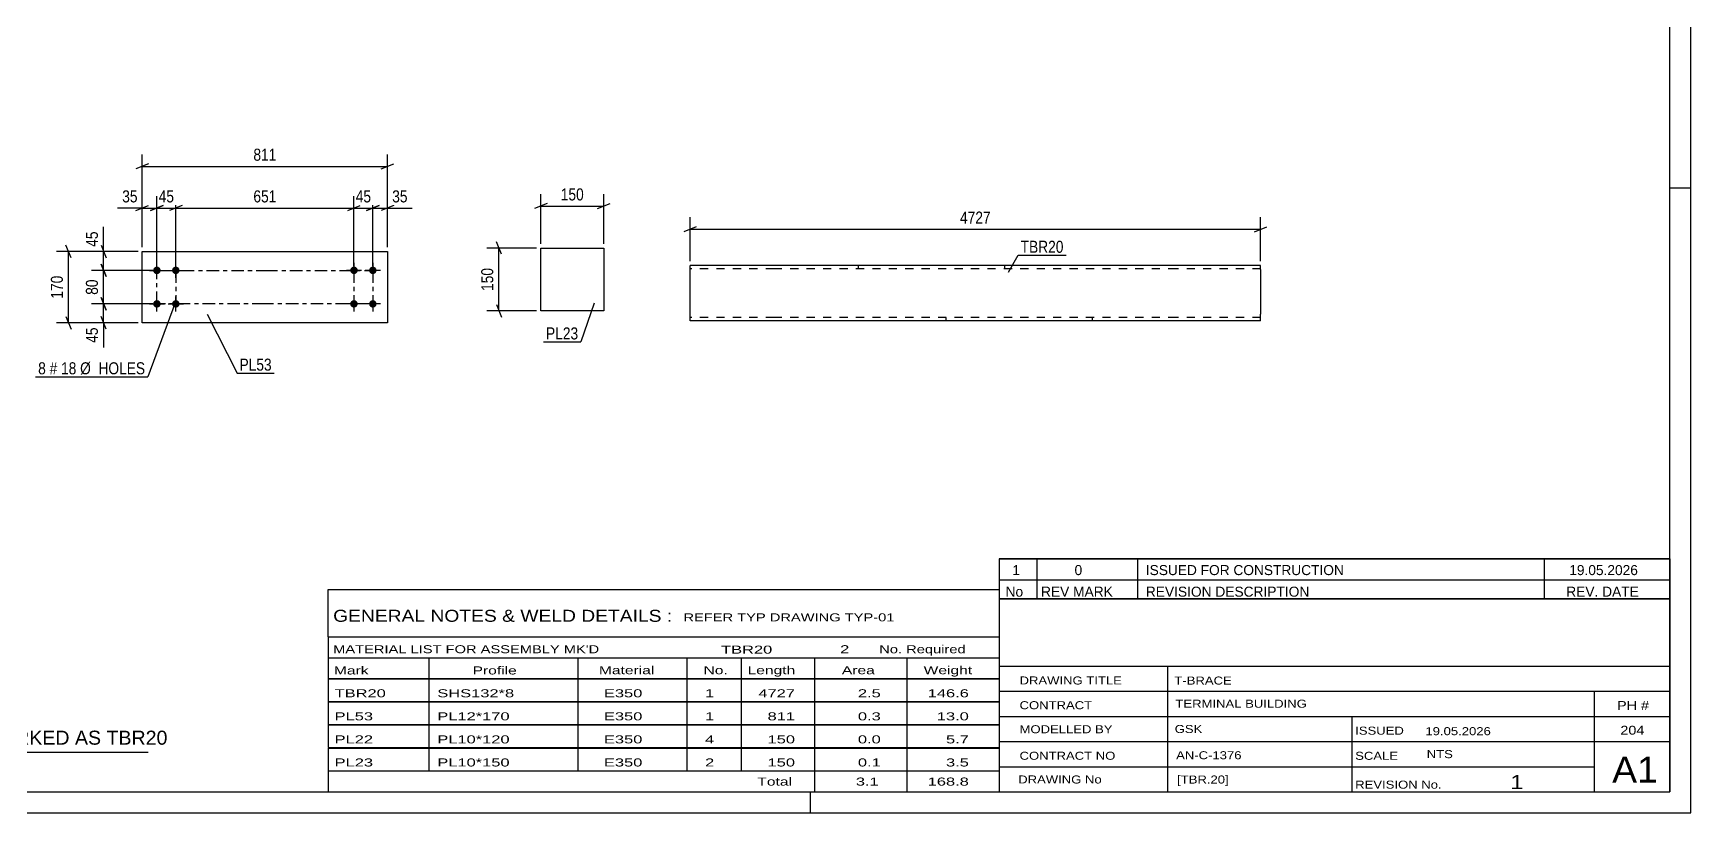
# Model space of a CAD drawing. Header units: millimetres. Extents: x 0 to 594, y 0 to 420.
# Drawn here: x 198.6 to 594, y 0 to 185.9 of the extents above; entities that cross this region are included whole.
import ezdxf

# ---------------------------------------------------------------- set-up
doc = ezdxf.new("R2010")
doc.units = ezdxf.units.MM
doc.linetypes.add('DXK_LINE_DOT2', pattern=[3.9198, 1.9599, -1.9599])
doc.linetypes.add('DXK_LINE_DOT3', pattern=[5.9187, 2.979, -0.9799, 0.9799, -0.9799])
doc.styles.add('Arial', font='ARIAL.TTF', dxfattribs={"height": 0.2})
doc.styles.add('Arial Narrow', font='ARIALN.TTF', dxfattribs={"height": 0.2})

# ---------------------------------------------------------------- blocks, each defined once
blk = doc.blocks.new('Unknown-489684636-1163')
at = {"color": 5, "linetype": 'Continuous'}
for p, q in [((594, 0), (594, 420)), ((589, 5), (589, 415)), ((594, 149), (589, 149)), ((5, 5), (589, 5)), ((384, 0), (384, 5)), ((0, 0), (594, 0))]:
    blk.add_line(p, q, dxfattribs=at)
blk = doc.blocks.new('Unknown-489684636-6619')
at = {"color": 7, "linetype": 'Continuous'}
for p, q in [((429, 51.05), (429, 5)), ((429, 51.05), (589, 51.05)), ((589, 51), (589, 5)), ((429, 35), (589, 35)), ((469.14, 35), (469.14, 5)), ((429, 29), (589, 29)), ((571, 5.05), (571, 29.05)), ((429, 23), (589, 23)), ((513.14, 23), (513.14, 5)), ((429, 17), (589, 17)), ((429, 11), (571, 11)), ((429, 5), (589, 5))]:
    blk.add_line(p, q, dxfattribs=at)
at = {"color": 7, "style": 'Arial Narrow'}
for s, height, width, p in [('DRAWING TITLE', 1.9089, 1.425378, (433.88, 30.61)), ('T-BRACE', 1.909, 1.425378, (470.81, 30.59)), ('CONTRACT', 1.909, 1.425378, (433.88, 24.71)), ('TERMINAL BUILDING', 1.9089, 1.425378, (471.06, 25.07)), ('MODELLED BY', 1.9089, 1.425378, (433.88, 18.98)), ('GSK', 1.909, 1.425378, (470.88, 19.04)), ('ISSUED', 1.909, 1.425378, (513.94, 18.64)), ('19.05.2026', 1.909, 1.425378, (530.69, 18.52)), ('CONTRACT NO', 1.9089, 1.425378, (433.88, 12.66)), ('AN-C-1376', 1.909, 1.425378, (471.23, 12.78)), ('SCALE', 1.909, 1.425378, (513.94, 12.65)), ('A1', 6.204, 1.25, (575.24, 7.2)), ('DRAWING No', 1.909, 1.425378, (433.56, 7)), ('[TBR.20]', 1.909, 1.425378, (471.46, 6.99)), ('1', 3.34, 1.5, (550.91, 5.68)), ('REVISION No.', 1.9089, 1.425378, (513.94, 5.77))]:
    blk.add_text(s, height=height, dxfattribs=dict(at, width=width)).set_placement(p)
at = {"color": 7, "linetype": 'Continuous', "style": 'Arial Narrow'}
for s, height, width, p in [('PH #', 2.1, 1.42538, (576.4, 24.55)), ('204', 2.1, 1.42538, (577.19, 18.65)), ('NTS', 1.909, 1.425378, (531, 13.05))]:
    blk.add_text(s, height=height, dxfattribs=dict(at, width=width)).set_placement(p)
blk = doc.blocks.new('Unknown-489684636-6620')
at = {"color": 7, "linetype": 'Continuous'}
for p, q in [((429, 60.55), (589, 60.55)), ((589, 60.55), (429, 60.55)), ((429, 60.55), (429, 55.55)), ((438, 60.55), (438, 55.55)), ((462, 60.55), (462, 55.55)), ((559, 60.55), (559, 55.55)), ((589, 60.55), (589, 55.55)), ((429, 55.55), (589, 55.55)), ((429, 55.55), (429, 51.05)), ((429, 55.55), (589, 55.55)), ((438, 55.55), (438, 51.05)), ((462, 55.55), (462, 51.05)), ((559, 55.55), (559, 51.05)), ((589, 55.55), (589, 51.05)), ((589, 51.05), (429, 51.05))]:
    blk.add_line(p, q, dxfattribs=at)
at = {"color": 7, "linetype": 'Continuous', "style": 'Arial Narrow'}
for s, height, width, p in [('1', 2.39, 1.196471, (432.16, 56.7)), ('0', 2.39, 1.196471, (447, 56.7)), ('ISSUED FOR CONSTRUCTION', 2.3861, 1.196471, (464, 56.7)), ('19.05.2026', 2.386, 1.196471, (565, 56.7)), ('No', 2.386, 1.2, (430.54, 51.55)), ('REV MARK', 2.386, 1.2, (439, 51.55)), ('REVISION DESCRIPTION', 2.3861, 1.2, (464, 51.55)), ('REV. DATE', 2.386, 1.2, (564.28, 51.55))]:
    blk.add_text(s, height=height, dxfattribs=dict(at, width=width)).set_placement(p)
blk = doc.blocks.new('Unknown-489684636-6621')
at = {"color": 7, "linetype": 'Continuous'}
for p, q in [((269, 53.25), (429, 53.25)), ((269, 42), (269, 53.25)), ((429, 53.25), (429, 42)), ((269, 42), (429, 42)), ((269, 42), (269, 37)), ((429, 42), (429, 37)), ((269, 37), (429, 37)), ((269, 37), (269, 32)), ((293, 37), (293, 32)), ((328.5, 37), (328.5, 32)), ((354.5, 37), (354.5, 32)), ((367.5, 37), (367.5, 32)), ((385, 37), (385, 32)), ((407, 37), (407, 32)), ((429, 37), (429, 32)), ((269, 32), (429, 32)), ((269, 31.95), (269, 26.55)), ((269, 31.95), (429, 31.95)), ((293, 32), (293, 26.5)), ((328.5, 32), (328.5, 26.5)), ((354.5, 32), (354.5, 26.5)), ((367.5, 32), (367.5, 26.5)), ((385, 32), (385, 26.5)), ((407, 32), (407, 26.5)), ((429, 31.95), (429, 26.55)), ((269, 26.55), (429, 26.55)), ((269, 26.45), (269, 21.05)), ((269, 26.45), (429, 26.45)), ((293, 26.5), (293, 21)), ((328.5, 26.5), (328.5, 21)), ((354.5, 26.5), (354.5, 21)), ((367.5, 26.5), (367.5, 21)), ((385, 26.5), (385, 21)), ((407, 26.5), (407, 21)), ((429, 26.45), (429, 21.05)), ((269, 21.05), (429, 21.05)), ((269, 20.95), (269, 15.55)), ((269, 20.95), (429, 20.95)), ((293, 21), (293, 15.5)), ((328.5, 21), (328.5, 15.5)), ((354.5, 21), (354.5, 15.5)), ((367.5, 21), (367.5, 15.5)), ((385, 21), (385, 15.5)), ((407, 21), (407, 15.5)), ((429, 20.95), (429, 15.55)), ((269, 15.55), (429, 15.55)), ((269, 15.45), (269, 10.05)), ((269, 15.45), (429, 15.45)), ((293, 15.5), (293, 10)), ((328.5, 15.5), (328.5, 10)), ((354.5, 15.5), (354.5, 10)), ((367.5, 15.5), (367.5, 10)), ((385, 15.5), (385, 10)), ((407, 15.5), (407, 10)), ((429, 15.45), (429, 10.05)), ((269, 10.05), (429, 10.05)), ((269, 10), (429, 10)), ((269, 10), (269, 5)), ((385, 10), (385, 5)), ((407, 10), (407, 5)), ((429, 10), (429, 5)), ((269, 5), (429, 5))]:
    blk.add_line(p, q, dxfattribs=at)
at = {"color": 7, "style": 'Arial Narrow'}
for s, height, width, p in [('GENERAL NOTES & WELD DETAILS :', 2.8633, 1.4, (270.15, 45.56)), ('REFER TYP DRAWING TYP-01', 1.9089, 1.6, (353.7, 45.66)), ("MATERIAL LIST FOR ASSEMBLY MK'D", 1.9089, 1.6, (270.15, 38.06)), ('TBR20', 1.909, 1.794707, (362.68, 37.97)), ('2', 1.91, 1.794707, (391.08, 38.06)), ('No. Required', 1.9089, 1.6, (400.41, 38.06)), ('Mark', 1.909, 1.7, (270.34, 33)), ('Profile', 1.909, 1.7, (303.41, 33)), ('Material', 1.909, 1.7, (333.54, 33.06)), ('No.', 1.909, 1.7, (358.5, 33.06)), ('Length', 1.909, 1.7, (369, 33.06)), ('Area', 1.909, 1.7, (391.5, 33.06)), ('Weight', 1.909, 1.7, (411, 33.06))]:
    blk.add_text(s, height=height, dxfattribs=dict(at, width=width)).set_placement(p)
at = {"color": 7, "linetype": 'Continuous', "style": 'Arial Narrow'}
for s, height, width, p in [('TBR20', 1.909, 1.794707, (270.5, 27.56)), ('SHS132*8', 1.909, 1.794707, (295, 27.56)), ('E350', 1.909, 1.794707, (334.74, 27.56)), ('1', 1.91, 1.794707, (358.86, 27.56)), ('4727', 1.909, 1.794707, (371.58, 27.56)), ('2.5', 1.909, 1.794707, (395.32, 27.56)), ('146.6', 1.909, 1.794707, (411.96, 27.56)), ('PL53', 1.909, 1.794707, (270.5, 22.06)), ('PL12*170', 1.909, 1.794707, (295, 22.06)), ('E350', 1.909, 1.794707, (334.74, 22.06)), ('1', 1.91, 1.794707, (358.86, 22.06)), ('811', 1.909, 1.794707, (373.77, 22.06)), ('0.3', 1.909, 1.794707, (395.32, 22.06)), ('13.0', 1.909, 1.794707, (414.14, 22.06)), ('PL22', 1.909, 1.794707, (270.5, 16.56)), ('PL10*120', 1.909, 1.794707, (295, 16.56)), ('E350', 1.909, 1.794707, (334.74, 16.56)), ('4', 1.91, 1.794707, (358.86, 16.56)), ('150', 1.909, 1.794707, (373.77, 16.56)), ('0.0', 1.909, 1.794707, (395.32, 16.56)), ('5.7', 1.909, 1.794707, (416.33, 16.56)), ('PL23', 1.909, 1.794707, (270.5, 11.06)), ('PL10*150', 1.909, 1.794707, (295, 11.06)), ('E350', 1.909, 1.794707, (334.74, 11.06)), ('2', 1.91, 1.794707, (358.86, 11.06)), ('150', 1.909, 1.794707, (373.77, 11.06)), ('0.1', 1.909, 1.794707, (395.32, 11.06)), ('3.5', 1.909, 1.794707, (416.33, 11.06)), ('Total', 1.909, 1.7, (371.33, 6.5)), ('3.1', 1.909, 1.794707, (394.83, 6.5)), ('168.8', 1.909, 1.794707, (411.96, 6.5))]:
    blk.add_text(s, height=height, dxfattribs=dict(at, width=width)).set_placement(p)
blk = doc.blocks.new('Unknown-489684636-6622')
at = {"color": 7, "linetype": 'Continuous'}
blk.add_line((156, 14.5), (226, 14.5), dxfattribs=at)
at = {"color": 7, "style": 'Arial'}
blk.add_text('2-TCH-BRACES MARKED AS TBR20', height=3.3428, dxfattribs=at).set_placement((151.49, 16.25))
blk = doc.blocks.new('Part-489684636-1414 - 1386')
at = {"color": 2, "linetype": 'Continuous'}
for p, q in [((375.28, 130.53), (355.28, 130.53)), ((355.28, 118.93), (355.28, 130.53)), ((471.28, 130.53), (375.38, 130.53)), ((491.38, 130.53), (471.38, 130.53)), ((491.38, 130.06), (491.38, 130.53)), ((491.38, 129.54), (491.38, 130.06)), ((491.38, 129.54), (491.38, 118.93)), ((355.28, 117.33), (355.28, 118.93)), ((491.38, 117.33), (491.38, 118.93)), ((375.28, 117.33), (355.28, 117.33)), ((471.28, 117.33), (375.38, 117.33)), ((491.38, 117.33), (471.38, 117.33))]:
    blk.add_line(p, q, dxfattribs=at)
at = {"color": 7, "linetype": 'DXK_LINE_DOT2'}
for p, q in [((395.38, 130.53), (395.38, 129.73)), ((430.32, 130.53), (430.32, 129.73)), ((375.28, 129.73), (355.28, 129.73)), ((471.28, 129.73), (375.38, 129.73)), ((491.38, 129.73), (471.38, 129.73)), ((375.28, 118.13), (355.28, 118.13)), ((471.28, 118.13), (375.38, 118.13)), ((416.34, 117.33), (416.34, 118.13)), ((451.28, 117.33), (451.28, 118.13)), ((491.38, 118.13), (471.38, 118.13))]:
    blk.add_line(p, q, dxfattribs=at)
blk = doc.blocks.new('Bolt-489684636-4073 - 4070')
at = {"linetype": 'Continuous'}
for points in [[(228.12, 130.27, -1), (228.12, 128.47, -1)], [(232.62, 130.27, -1), (232.62, 128.47, -1)], [(228.12, 122.27, -1), (228.12, 120.47, -1)], [(232.62, 122.27, -1), (232.62, 120.47, -1)]]:
    blk.add_hatch(color=1, dxfattribs=at).paths.add_polyline_path(points)
at = {"color": 1, "linetype": 'Continuous'}
for p, q in [((228.12, 127.57), (228.12, 131.17)), ((232.62, 127.57), (232.62, 131.17)), ((226.32, 129.37), (229.92, 129.37)), ((230.82, 129.37), (234.42, 129.37)), ((228.12, 119.57), (228.12, 123.17)), ((232.62, 119.57), (232.62, 123.17)), ((226.32, 121.37), (229.92, 121.37)), ((230.82, 121.37), (234.42, 121.37))]:
    blk.add_line(p, q, dxfattribs=at)
blk = doc.blocks.new('Part-489684636-4071 - 4070')
at = {"color": 2, "linetype": 'Continuous'}
for p, q in [((224.62, 133.87), (253.82, 133.87)), ((224.62, 116.87), (224.62, 133.87)), ((253.92, 133.87), (283.12, 133.87)), ((283.12, 133.87), (283.12, 116.87)), ((253.82, 116.87), (224.62, 116.87)), ((283.12, 116.87), (253.92, 116.87))]:
    blk.add_line(p, q, dxfattribs=at)
blk = doc.blocks.new('Bolt-489684636-4072 - 4070')
at = {"linetype": 'Continuous'}
for points in [[(275.12, 128.47, -1), (275.12, 130.27, -1)], [(279.62, 128.47, -1), (279.62, 130.27, -1)], [(275.12, 120.47, -1), (275.12, 122.27, -1)], [(279.62, 120.47, -1), (279.62, 122.27, -1)]]:
    blk.add_hatch(color=1, dxfattribs=at).paths.add_polyline_path(points)
at = {"color": 1, "linetype": 'Continuous'}
for p, q in [((275.12, 131.17), (275.12, 127.57)), ((279.62, 131.17), (279.62, 127.57)), ((276.92, 129.37), (273.32, 129.37)), ((281.42, 129.37), (277.82, 129.37)), ((275.12, 123.17), (275.12, 119.57)), ((279.62, 123.17), (279.62, 119.57)), ((276.92, 121.37), (273.32, 121.37)), ((281.42, 121.37), (277.82, 121.37))]:
    blk.add_line(p, q, dxfattribs=at)
blk = doc.blocks.new('Part-489684636-1712 - 1696')
at = {"color": 2, "linetype": 'Continuous'}
for p, q in [((319.69, 134.7), (334.69, 134.7)), ((319.69, 119.7), (319.69, 134.7)), ((334.69, 134.7), (334.69, 119.7)), ((334.69, 119.7), (319.69, 119.7))]:
    blk.add_line(p, q, dxfattribs=at)
blk = doc.blocks.new('Rectangle-489684636-4766 - 4070')
at = {"color": 1, "linetype": 'DXK_LINE_DOT3'}
for p, q in [((228.12, 129.37), (253.82, 129.37)), ((228.12, 121.37), (228.12, 129.37)), ((253.92, 129.37), (279.62, 129.37)), ((279.62, 129.37), (279.62, 121.37)), ((253.82, 121.37), (228.12, 121.37)), ((279.62, 121.37), (253.92, 121.37))]:
    blk.add_line(p, q, dxfattribs=at)
blk = doc.blocks.new('Line-489684636-4776 - 4070')
at = {"color": 1, "linetype": 'DXK_LINE_DOT3'}
blk.add_line((232.62, 129.37), (232.62, 121.37), dxfattribs=at)
blk = doc.blocks.new('Line-489684636-4783 - 4070')
at = {"color": 1, "linetype": 'DXK_LINE_DOT3'}
blk.add_line((275.12, 129.37), (275.12, 121.37), dxfattribs=at)
blk = doc.blocks.new('StraightDimension-489684636-1420 - 1386')
at = {"color": 7, "linetype": 'Continuous'}
for p, q in [((356.78, 139.77), (353.78, 138.57)), ((355.28, 131.53), (355.28, 142.02)), ((355.28, 139.17), (491.38, 139.17)), ((489.88, 138.57), (492.88, 139.77)), ((491.38, 131.53), (491.38, 142.02))]:
    blk.add_line(p, q, dxfattribs=at)
at = {"color": 0}
blk.add_wipeout([(427.59, 139.92), (427.59, 144.12), (419.08, 144.12), (419.08, 139.92)], dxfattribs=at)
at = {"color": 3, "style": 'Arial Narrow'}
blk.add_text('4727', height=2.863, dxfattribs=at).set_placement((419.68, 140.52))
blk = doc.blocks.new('StraightDimension-489684636-4854 - 4070')
at = {"color": 7, "linetype": 'Continuous'}
for p, q in [((214.79, 130.87), (215.99, 127.87)), ((227.12, 129.37), (212.54, 129.37)), ((215.39, 121.37), (215.39, 129.37)), ((215.99, 119.87), (214.79, 122.87)), ((227.12, 121.37), (212.54, 121.37))]:
    blk.add_line(p, q, dxfattribs=at)
at = {"color": 0}
blk.add_wipeout([(214.64, 127.8), (210.44, 127.8), (210.44, 122.94), (214.64, 122.94)], dxfattribs=at)
at = {"color": 3, "style": 'Arial Narrow'}
blk.add_text('80', height=2.863, rotation=90.0002, dxfattribs=at).set_placement((214.04, 123.54))
blk = doc.blocks.new('StraightDimension-489684636-4855 - 4070')
at = {"color": 7, "linetype": 'Continuous'}
for p, q in [((214.79, 122.87), (215.99, 119.87)), ((227.12, 121.37), (212.54, 121.37)), ((215.39, 116.87), (215.39, 121.37)), ((223.62, 116.87), (212.54, 116.87)), ((215.99, 115.37), (214.79, 118.37))]:
    blk.add_line(p, q, dxfattribs=at)
at = {"color": 0}
blk.add_wipeout([(214.64, 116.34), (210.44, 116.34), (210.44, 111.49), (214.64, 111.49)], dxfattribs=at)
at = {"color": 7, "linetype": 'Continuous'}
blk.add_line((215.39, 116.87), (215.39, 110.96), dxfattribs=at)
blk.add_line((215.39, 116.87), (215.39, 110.96), dxfattribs=at)
at = {"color": 3, "style": 'Arial Narrow'}
blk.add_text('45', height=2.863, rotation=90.0002, dxfattribs=at).set_placement((214.04, 112.09))
blk = doc.blocks.new('StraightDimension-489684636-4791 - 4070')
at = {"color": 7, "linetype": 'Continuous'}
for p, q in [((279.62, 130.37), (279.62, 147.08)), ((283.12, 134.87), (283.12, 147.08)), ((278.12, 143.63), (281.12, 144.83)), ((279.62, 144.23), (283.12, 144.23)), ((284.62, 144.83), (281.62, 143.63))]:
    blk.add_line(p, q, dxfattribs=at)
at = {"color": 0}
blk.add_wipeout([(288.5, 144.98), (288.5, 149.18), (283.64, 149.18), (283.64, 144.98)], dxfattribs=at)
at = {"color": 7, "linetype": 'Continuous'}
blk.add_line((283.12, 144.23), (289.03, 144.23), dxfattribs=at)
blk.add_line((283.12, 144.23), (289.03, 144.23), dxfattribs=at)
at = {"color": 3, "style": 'Arial Narrow'}
blk.add_text('35', height=2.863, dxfattribs=at).set_placement((284.24, 145.58))
blk = doc.blocks.new('StraightDimension-489684636-4792 - 4070')
at = {"color": 7, "linetype": 'Continuous'}
for p, q in [((275.12, 130.37), (275.12, 147.08)), ((279.62, 130.37), (279.62, 147.08)), ((273.62, 143.63), (276.62, 144.83)), ((275.12, 144.23), (279.62, 144.23)), ((281.12, 144.83), (278.12, 143.63))]:
    blk.add_line(p, q, dxfattribs=at)
at = {"color": 0}
blk.add_wipeout([(279.8, 144.98), (279.8, 149.18), (274.94, 149.18), (274.94, 144.98)], dxfattribs=at)
at = {"color": 3, "style": 'Arial Narrow'}
blk.add_text('45', height=2.863, dxfattribs=at).set_placement((275.54, 145.58))
blk = doc.blocks.new('StraightDimension-489684636-4793 - 4070')
at = {"color": 7, "linetype": 'Continuous'}
for p, q in [((232.62, 130.37), (232.62, 147.08)), ((275.12, 130.37), (275.12, 147.08)), ((234.12, 144.83), (231.12, 143.63)), ((232.62, 144.23), (275.12, 144.23)), ((273.62, 143.63), (276.62, 144.83))]:
    blk.add_line(p, q, dxfattribs=at)
at = {"color": 0}
blk.add_wipeout([(257.21, 144.98), (257.21, 149.18), (250.53, 149.18), (250.53, 144.98)], dxfattribs=at)
at = {"color": 3, "style": 'Arial Narrow'}
blk.add_text('651', height=2.863, dxfattribs=at).set_placement((251.13, 145.58))
blk = doc.blocks.new('StraightDimension-489684636-4794 - 4070')
at = {"color": 7, "linetype": 'Continuous'}
for p, q in [((228.12, 130.37), (228.12, 147.08)), ((232.62, 130.37), (232.62, 147.08)), ((226.62, 143.63), (229.62, 144.83)), ((228.12, 144.23), (232.62, 144.23)), ((234.12, 144.83), (231.12, 143.63))]:
    blk.add_line(p, q, dxfattribs=at)
at = {"color": 0}
blk.add_wipeout([(232.8, 144.98), (232.8, 149.18), (227.94, 149.18), (227.94, 144.98)], dxfattribs=at)
at = {"color": 3, "style": 'Arial Narrow'}
blk.add_text('45', height=2.863, dxfattribs=at).set_placement((228.54, 145.58))
blk = doc.blocks.new('StraightDimension-489684636-4795 - 4070')
at = {"color": 7, "linetype": 'Continuous'}
for p, q in [((224.62, 134.87), (224.62, 147.08)), ((228.12, 130.37), (228.12, 147.08)), ((223.12, 143.63), (226.12, 144.83)), ((224.62, 144.23), (228.12, 144.23)), ((229.62, 144.83), (226.62, 143.63))]:
    blk.add_line(p, q, dxfattribs=at)
at = {"color": 0}
blk.add_wipeout([(224.09, 144.98), (224.09, 149.18), (219.24, 149.18), (219.24, 144.98)], dxfattribs=at)
at = {"color": 7, "linetype": 'Continuous'}
blk.add_line((224.62, 144.23), (218.71, 144.23), dxfattribs=at)
blk.add_line((224.62, 144.23), (218.71, 144.23), dxfattribs=at)
at = {"color": 3, "style": 'Arial Narrow'}
blk.add_text('35', height=2.863, dxfattribs=at).set_placement((219.84, 145.58))
blk = doc.blocks.new('StraightDimension-489684636-4842 - 4070')
at = {"color": 7, "linetype": 'Continuous'}
for p, q in [((226.12, 154.77), (223.12, 153.57)), ((224.62, 134.87), (224.62, 157.02)), ((281.62, 153.57), (284.62, 154.77)), ((283.12, 134.87), (283.12, 157.02)), ((224.62, 154.17), (283.12, 154.17))]:
    blk.add_line(p, q, dxfattribs=at)
at = {"color": 0}
blk.add_wipeout([(257.21, 154.92), (257.21, 159.12), (250.53, 159.12), (250.53, 154.92)], dxfattribs=at)
at = {"color": 3, "style": 'Arial Narrow'}
blk.add_text('811', height=2.863, dxfattribs=at).set_placement((251.13, 155.52))
blk = doc.blocks.new('StraightDimension-489684636-4853 - 4070')
at = {"color": 7, "linetype": 'Continuous'}
for p, q in [((214.79, 135.37), (215.99, 132.37)), ((223.62, 133.87), (212.54, 133.87)), ((215.99, 127.87), (214.79, 130.87)), ((215.39, 129.37), (215.39, 133.87)), ((227.12, 129.37), (212.54, 129.37))]:
    blk.add_line(p, q, dxfattribs=at)
at = {"color": 0}
blk.add_wipeout([(214.64, 139.25), (210.44, 139.25), (210.44, 134.39), (214.64, 134.39)], dxfattribs=at)
at = {"color": 7, "linetype": 'Continuous'}
blk.add_line((215.39, 133.87), (215.39, 139.77), dxfattribs=at)
blk.add_line((215.39, 133.87), (215.39, 139.77), dxfattribs=at)
at = {"color": 3, "style": 'Arial Narrow'}
blk.add_text('45', height=2.863, rotation=90.0002, dxfattribs=at).set_placement((214.04, 134.99))
blk = doc.blocks.new('StraightDimension-489684636-4882 - 4070')
at = {"color": 7, "linetype": 'Continuous'}
for p, q in [((207.63, 132.37), (206.43, 135.37)), ((223.62, 133.87), (204.18, 133.87)), ((207.03, 116.87), (207.03, 133.87)), ((223.62, 116.87), (204.18, 116.87)), ((206.43, 118.37), (207.63, 115.37))]:
    blk.add_line(p, q, dxfattribs=at)
at = {"color": 0}
blk.add_wipeout([(206.28, 128.71), (202.08, 128.71), (202.08, 122.02), (206.28, 122.02)], dxfattribs=at)
at = {"color": 3, "style": 'Arial Narrow'}
blk.add_text('170', height=2.863, rotation=90.0002, dxfattribs=at).set_placement((205.68, 122.62))
blk = doc.blocks.new('StraightDimension-489684636-1716 - 1696')
at = {"color": 7, "linetype": 'Continuous'}
for p, q in [((319.69, 135.7), (319.69, 147.55)), ((334.69, 135.7), (334.69, 147.55)), ((321.19, 145.3), (318.19, 144.1)), ((319.69, 144.7), (334.69, 144.7)), ((333.19, 144.1), (336.19, 145.3))]:
    blk.add_line(p, q, dxfattribs=at)
at = {"color": 0}
blk.add_wipeout([(330.53, 145.45), (330.53, 149.65), (323.85, 149.65), (323.85, 145.45)], dxfattribs=at)
at = {"color": 3, "style": 'Arial Narrow'}
blk.add_text('150', height=2.863, dxfattribs=at).set_placement((324.45, 146.05))
blk = doc.blocks.new('StraightDimension-489684636-1727 - 1696')
at = {"color": 7, "linetype": 'Continuous'}
for p, q in [((318.69, 134.7), (306.84, 134.7)), ((310.29, 133.2), (309.09, 136.2)), ((309.69, 119.7), (309.69, 134.7)), ((318.69, 119.7), (306.84, 119.7)), ((309.09, 121.2), (310.29, 118.2))]:
    blk.add_line(p, q, dxfattribs=at)
at = {"color": 0}
blk.add_wipeout([(308.94, 130.54), (304.74, 130.54), (304.74, 123.86), (308.94, 123.86)], dxfattribs=at)
at = {"color": 3, "style": 'Arial Narrow'}
blk.add_text('150', height=2.863, rotation=90.0002, dxfattribs=at).set_placement((308.34, 124.46))
blk = doc.blocks.new('Mark-489684636-1409 - 1386')
at = {"color": 0}
blk.add_wipeout([(444.37, 133.56), (444.37, 136.56), (434.14, 136.56), (434.14, 133.56)], dxfattribs=at)
blk.add_wipeout([(444.37, 133.56), (444.37, 136.56), (434.14, 136.56), (434.14, 133.56)], dxfattribs=at)
at = {"color": 30, "linetype": 'Continuous'}
for p, q in [((431.22, 128.9), (433.54, 132.96)), ((433.54, 132.96), (444.97, 132.96))]:
    blk.add_line(p, q, dxfattribs=at)
at = {"color": 3, "style": 'Arial Narrow'}
blk.add_text('TBR20', height=2.863, dxfattribs=at).set_placement((434.14, 133.56))
blk = doc.blocks.new('Mark-489684636-4890 - 4070')
at = {"color": 0}
blk.add_wipeout([(255.5, 105.45), (255.5, 108.45), (247.82, 108.45), (247.82, 105.45)], dxfattribs=at)
blk.add_wipeout([(255.5, 105.45), (255.5, 108.45), (247.82, 108.45), (247.82, 105.45)], dxfattribs=at)
at = {"color": 30, "linetype": 'Continuous'}
for p, q in [((240.11, 118.91), (247.22, 104.85)), ((247.22, 104.85), (256.1, 104.85))]:
    blk.add_line(p, q, dxfattribs=at)
at = {"color": 3, "style": 'Arial Narrow'}
blk.add_text('PL53', height=2.863, dxfattribs=at).set_placement((247.82, 105.45))
blk = doc.blocks.new('MarkSet-489684636-4902 - 4070')
at = {"color": 0}
blk.add_wipeout([(201.62, 104.58), (201.62, 107.58), (199.79, 107.58), (199.79, 104.58)], dxfattribs=at)
blk.add_wipeout([(201.62, 104.58), (201.62, 107.58), (199.79, 107.58), (199.79, 104.58)], dxfattribs=at)
blk.add_wipeout([(204.35, 104.58), (204.35, 107.58), (202.52, 107.58), (202.52, 104.58)], dxfattribs=at)
blk.add_wipeout([(204.35, 104.58), (204.35, 107.58), (202.52, 107.58), (202.52, 104.58)], dxfattribs=at)
at = {"color": 3, "style": 'Arial Narrow'}
blk.add_text('8', height=2.86, dxfattribs=at).set_placement((199.79, 104.58))
at = {"color": 0}
blk.add_wipeout([(208.9, 104.58), (208.9, 107.58), (205.25, 107.58), (205.25, 104.58)], dxfattribs=at)
blk.add_wipeout([(208.9, 104.58), (208.9, 107.58), (205.25, 107.58), (205.25, 104.58)], dxfattribs=at)
at = {"color": 3, "style": 'Arial Narrow'}
blk.add_text('#', height=2.86, dxfattribs=at).set_placement((202.52, 104.58))
at = {"color": 0}
blk.add_wipeout([(225.33, 104.58), (225.33, 107.58), (209.8, 107.58), (209.8, 104.58)], dxfattribs=at)
blk.add_wipeout([(225.33, 104.58), (225.33, 107.58), (209.8, 107.58), (209.8, 104.58)], dxfattribs=at)
at = {"color": 7, "linetype": 'Continuous'}
for p in [(232.48, 121.62), (199.19, 103.98)]:
    blk.add_line(p, (225.93, 103.98), dxfattribs=at)
at = {"color": 3, "style": 'Arial Narrow'}
for s, p in [('18', (205.25, 104.58)), ('Ø  HOLES', (209.8, 104.58))]:
    blk.add_text(s, height=2.863, dxfattribs=at).set_placement(p)
blk = doc.blocks.new('Mark-489684636-1708 - 1696')
at = {"color": 0}
blk.add_wipeout([(328.61, 112.9), (328.61, 115.9), (320.93, 115.9), (320.93, 112.9)], dxfattribs=at)
blk.add_wipeout([(328.61, 112.9), (328.61, 115.9), (320.93, 115.9), (320.93, 112.9)], dxfattribs=at)
at = {"color": 30, "linetype": 'Continuous'}
for p in [(332.42, 121.54), (320.33, 112.3)]:
    blk.add_line(p, (329.21, 112.3), dxfattribs=at)
at = {"color": 3, "style": 'Arial Narrow'}
blk.add_text('PL23', height=2.863, dxfattribs=at).set_placement((320.93, 112.9))

msp = doc.modelspace()

# ---------------------------------------------------------------- block references
for name in ['Unknown-489684636-1163', 'Part-489684636-1712 - 1696', 'Part-489684636-4071 - 4070', 'Bolt-489684636-4073 - 4070', 'Bolt-489684636-4072 - 4070', 'Part-489684636-1414 - 1386', 'Rectangle-489684636-4766 - 4070', 'Line-489684636-4776 - 4070', 'Line-489684636-4783 - 4070', 'Unknown-489684636-6620', 'Unknown-489684636-6621', 'Unknown-489684636-6619', 'Unknown-489684636-6622']:
    msp.add_blockref(name, (0, 0))

# ---------------------------------------------------------------- next in the draw order: block references
for name in ['StraightDimension-489684636-4791 - 4070', 'StraightDimension-489684636-1716 - 1696', 'StraightDimension-489684636-1420 - 1386', 'StraightDimension-489684636-4854 - 4070', 'Mark-489684636-4890 - 4070']:
    msp.add_blockref(name, (0, 0))

# ---------------------------------------------------------------- next in the draw order: block references
for name in ['StraightDimension-489684636-4792 - 4070', 'StraightDimension-489684636-1727 - 1696', 'Mark-489684636-1409 - 1386', 'StraightDimension-489684636-4855 - 4070']:
    msp.add_blockref(name, (0, 0))

# ---------------------------------------------------------------- next in the draw order: block references
for name in ['StraightDimension-489684636-4793 - 4070', 'Mark-489684636-1708 - 1696']:
    msp.add_blockref(name, (0, 0))

# ---------------------------------------------------------------- next in the draw order: block references
msp.add_blockref('StraightDimension-489684636-4794 - 4070', (0, 0))

# ---------------------------------------------------------------- next in the draw order: block references
msp.add_blockref('StraightDimension-489684636-4795 - 4070', (0, 0))

# ---------------------------------------------------------------- next in the draw order: block references
msp.add_blockref('StraightDimension-489684636-4842 - 4070', (0, 0))

# ---------------------------------------------------------------- next in the draw order: block references
msp.add_blockref('StraightDimension-489684636-4853 - 4070', (0, 0))

# ---------------------------------------------------------------- next in the draw order: block references
msp.add_blockref('StraightDimension-489684636-4882 - 4070', (0, 0))

# ---------------------------------------------------------------- next in the draw order: block references
msp.add_blockref('MarkSet-489684636-4902 - 4070', (0, 0))

doc.saveas('drawing.dxf')
